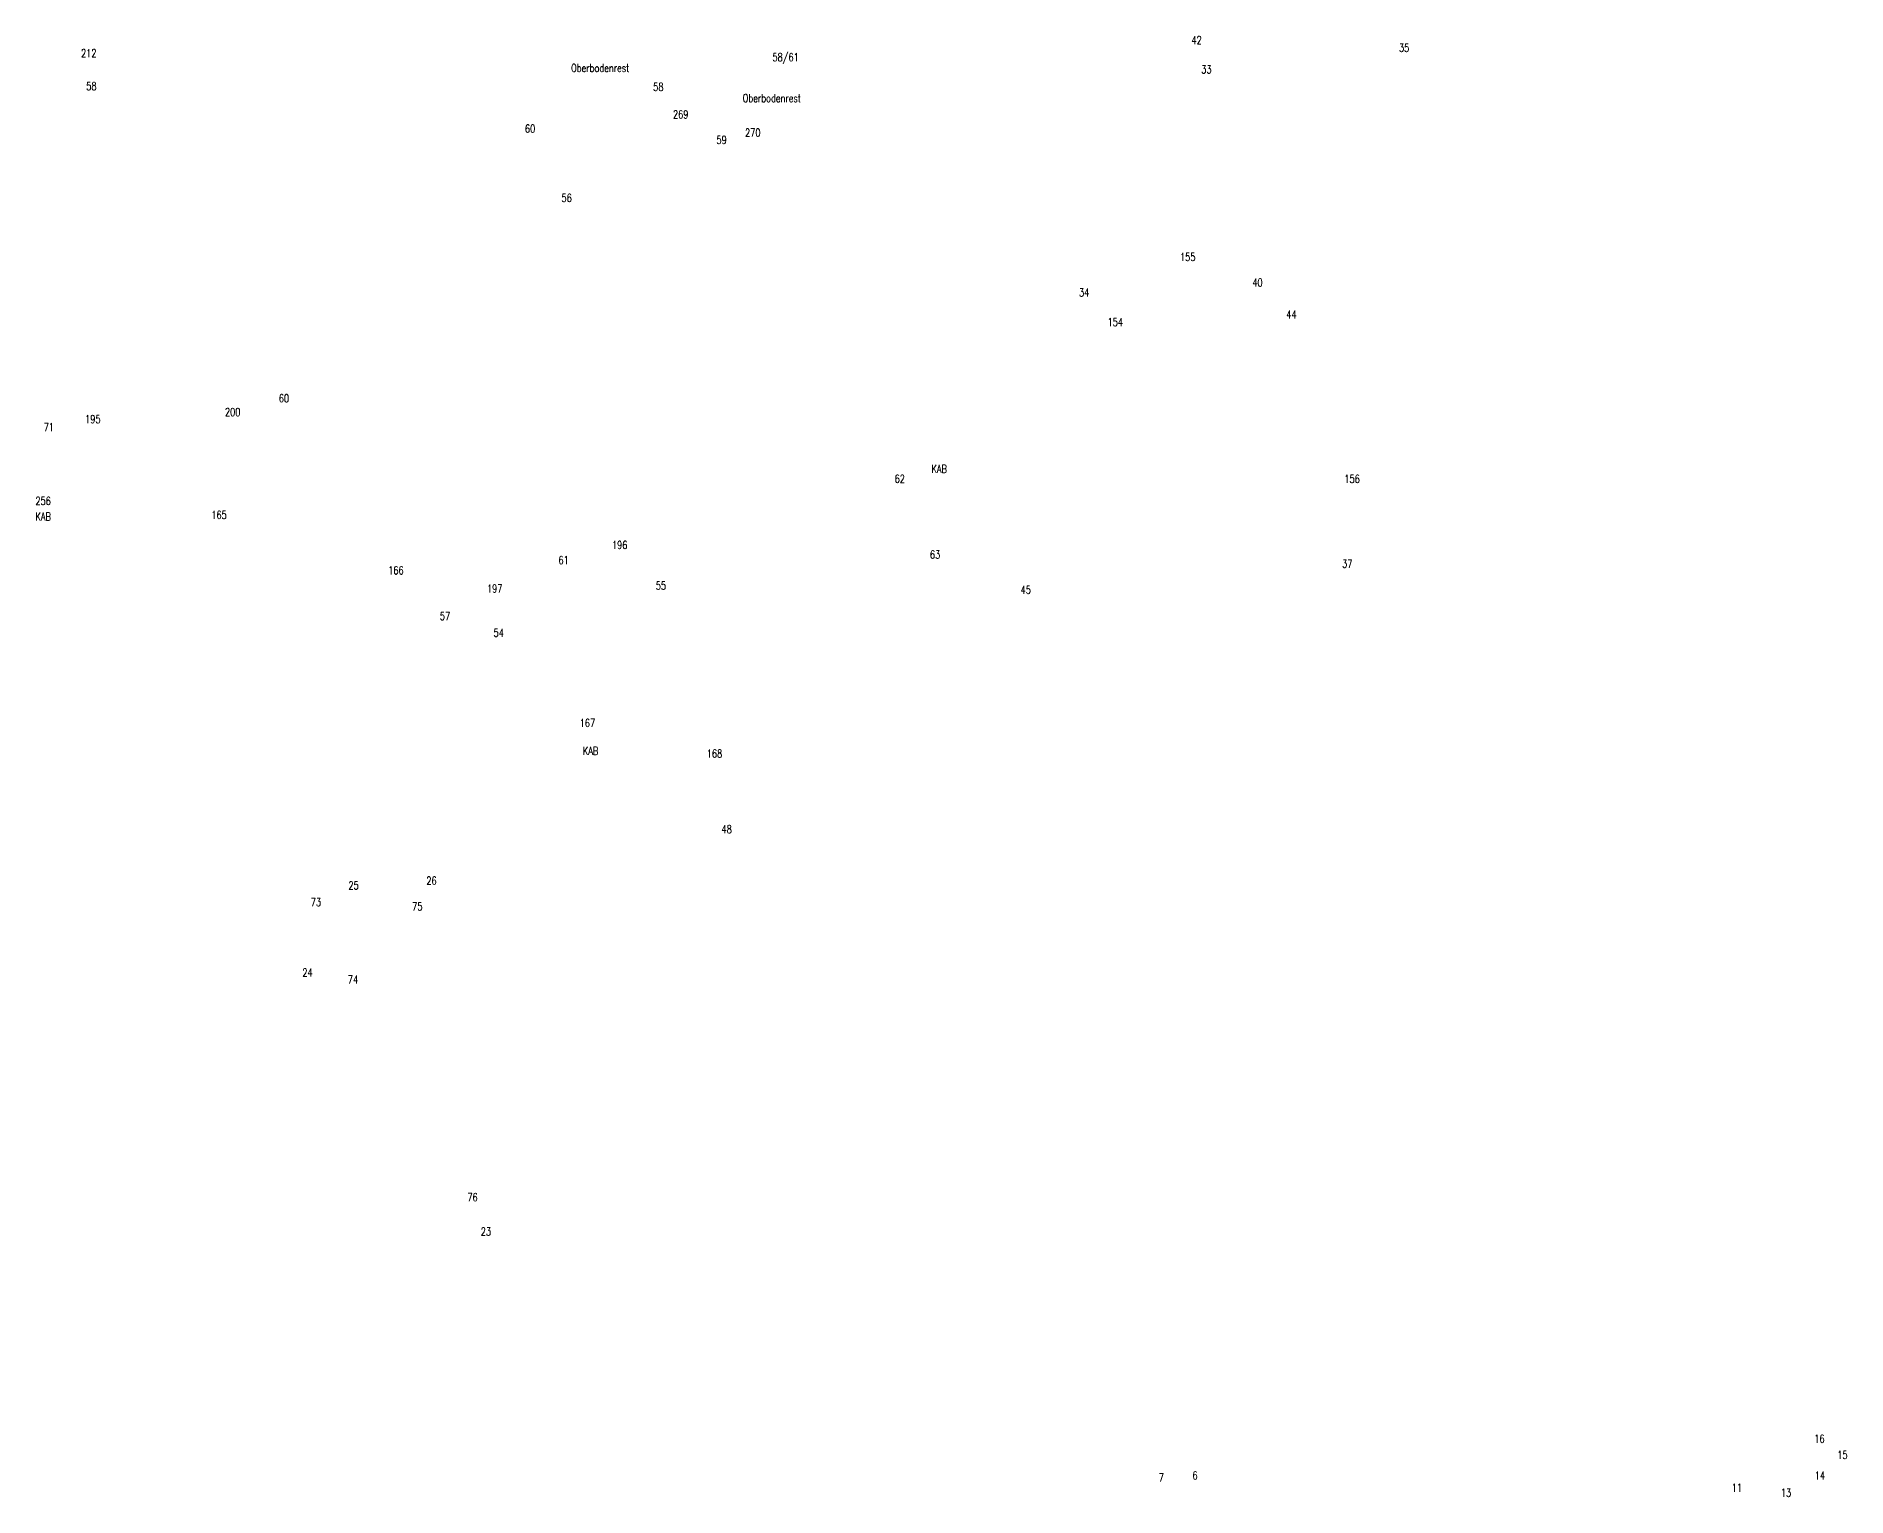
# Model space of a CAD drawing. Header units: metres. Extents: x 4462695 to 4462802, y 5794005 to 5794153.
# Drawn here: x 4462746.44 to 4462791.7, y 5794079.09 to 5794115.62 of the extents above; entities that cross this region are included whole.
import ezdxf

# ---------------------------------------------------------------- set-up
doc = ezdxf.new("R2010")
doc.units = ezdxf.units.M
doc.layers.add('Befundnummern', color=7, linetype='Continuous')
doc.layers.add('Profile', color=5, linetype='Continuous')
doc.styles.add('ROMANS', font='ROMANS.shx', dxfattribs={"width": 0.75})

msp = doc.modelspace()

# ---------------------------------------------------------------- texts
at = {"layer": 'Befundnummern', "style": 'ROMANS', "width": 0.75}
for s, p in [('35', (4462780.506, 5794115.226, -0.008)), ('Oberbodenrest', (4462759.81, 5794114.722, -0.008)), ('33', (4462775.563, 5794114.687, -0.008)), ('58', (4462747.691, 5794114.268, 53.075)), ('Oberbodenrest', (4462764.1, 5794113.969, -0.008)), ('269', (4462762.357, 5794113.56, -0.008)), ('60', (4462758.657, 5794113.205, -0.008)), ('270', (4462764.159, 5794113.105, -0.008)), ('155', (4462775.033, 5794109.996, -0.008)), ('154', (4462773.22, 5794108.368, -0.008)), ('200', (4462751.158, 5794106.117, -0.008)), ('71', (4462746.626, 5794105.741, -0.008)), ('62', (4462767.898, 5794104.45, -0.008)), ('KAB', (4462768.82, 5794104.697, -0.008)), ('156', (4462779.141, 5794104.448, -0.008)), ('256', (4462746.42, 5794103.896, -0.008)), ('165', (4462750.816, 5794103.545, -0.008)), ('KAB', (4462746.423, 5794103.504, -0.008)), ('196', (4462760.832, 5794102.794, -0.008)), ('61', (4462759.493, 5794102.417, -0.008)), ('63', (4462768.78, 5794102.555, -0.008)), ('166', (4462755.239, 5794102.159, -0.008)), ('197', (4462757.707, 5794101.704, -0.008)), ('167', (4462760.025, 5794098.343, -0.008)), ('KAB', (4462760.106, 5794097.644, -0.008)), ('168', (4462763.202, 5794097.579, -0.008)), ('73', (4462753.304, 5794093.865, -0.008)), ('75', (4462755.838, 5794093.756, -0.008)), ('74', (4462754.23, 5794091.932, -0.008)), ('76', (4462757.217, 5794086.483, -0.008))]:
    msp.add_text(s, height=0.2, dxfattribs=at).set_placement(p)
at = {"layer": 'Profile', "style": 'ROMANS', "width": 0.75}
for s, p in [('42', (4462775.317, 5794115.416, 51.166)), ('212', (4462747.56, 5794115.09, -0.008)), ('58/61', (4462764.844, 5794114.99, -0.008)), ('58', (4462761.862, 5794114.25, -0.008)), ('59', (4462763.443, 5794112.922, -0.008)), ('56', (4462759.571, 5794111.473, -0.008)), ('34', (4462772.507, 5794109.107, -0.008)), ('40', (4462776.841, 5794109.356, -0.008)), ('44', (4462777.688, 5794108.56, -0.008)), ('60', (4462752.504, 5794106.461, -0.008)), ('195', (4462747.663, 5794105.94, -0.008)), ('37', (4462779.084, 5794102.326, -0.008)), ('55', (4462761.927, 5794101.779, -0.008)), ('45', (4462771.046, 5794101.675, -0.008)), ('57', (4462756.53, 5794101.018, -0.008)), ('54', (4462757.872, 5794100.601, -0.008)), ('48', (4462763.571, 5794095.686, -0.008)), ('25', (4462754.245, 5794094.283, -0.008)), ('26', (4462756.192, 5794094.401, -0.008)), ('24', (4462753.092, 5794092.101, -0.008)), ('23', (4462757.552, 5794085.627, -0.008)), ('16', (4462790.886, 5794080.444, -0.008)), ('15', (4462791.461, 5794080.042, -0.008)), ('7', (4462774.5, 5794079.476, -0.008)), ('6', (4462775.342, 5794079.528, -0.008)), ('11', (4462788.824, 5794079.22, -0.008)), ('13', (4462790.052, 5794079.094, -0.008)), ('14', (4462790.9, 5794079.525, -0.008))]:
    msp.add_text(s, height=0.2, dxfattribs=at).set_placement(p)

doc.saveas('drawing.dxf')
